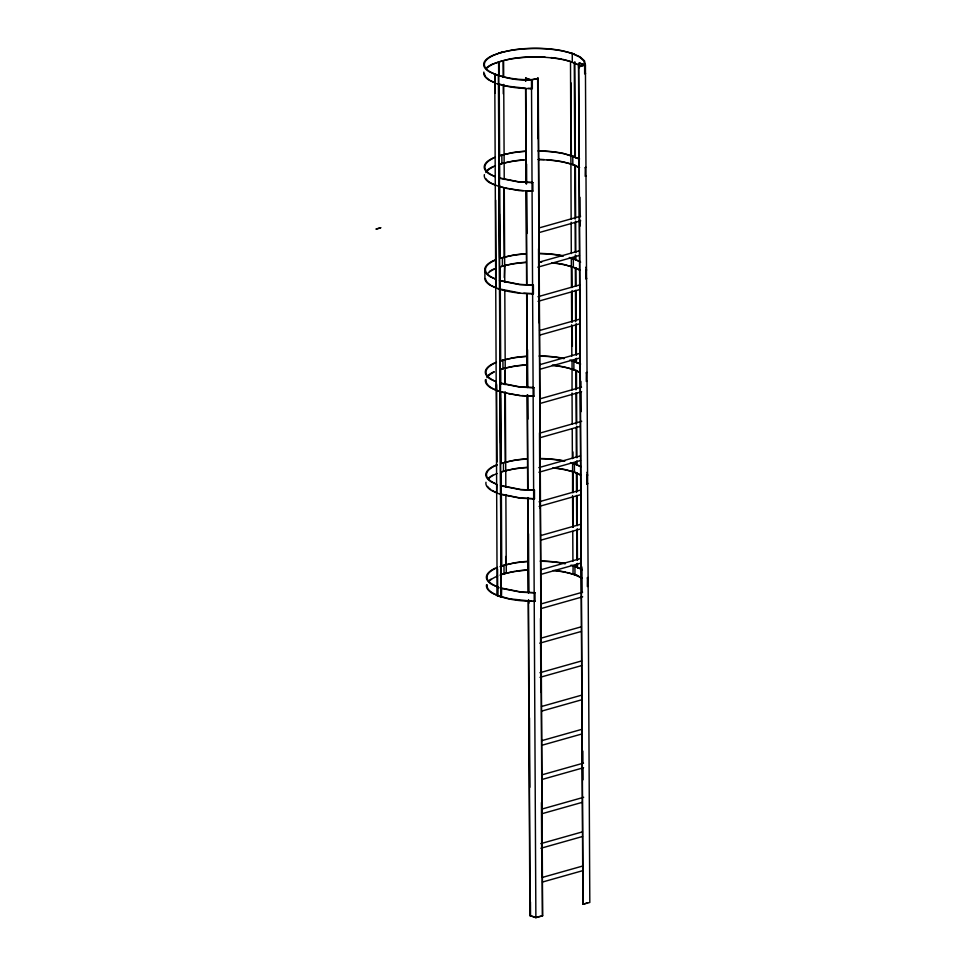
<?xml version="1.0" encoding="UTF-8"?>
<svg xmlns="http://www.w3.org/2000/svg" width="966" height="966" viewBox="0 0 966 966"><rect width="100%" height="100%" fill="white"/><g stroke="black" fill="none" stroke-linecap="round" stroke-linejoin="round"><path stroke-width="1.45" d="M578.429 66.787L584.515 65M584.853 70.784L585.468 73.561L584.804 73.549M586.012 176.102L585.203 176.331L585.299 167.541M585.927 275.878L586.543 278.643L585.734 278.872L585.843 270.094M587.087 381.196L586.277 381.425L586.374 372.635M587.618 483.737L586.809 483.966L587.618 483.737L586.688 479.583M588.161 586.277L587.352 586.507L587.449 577.728M587.63 902.848L582.836 904.285L589.815 902.461L585.42 65.012L584.502 60.846L580.18 56.922L572.741 53.504L562.707 50.812A50.92 15.987 -0.3 0 0 511.895 50.075L500.871 52.454L492.153 55.642A50.92 15.987 -0.3 0 0 489.038 71.617C504.047 78.439 522.087 82.46 538.231 78.343L542.614 915.792L535.876 917.7L529.911 915.611L528.257 600.248M578.453 66.835L585.42 65.012L579.25 62.983L584.515 64.976M495.377 157.204L492.684 158.195A50.92 15.987 -0.3 0 0 489.569 174.17L495.317 176.814M495.425 165.754L492.732 166.744A50.92 15.987 -0.3 0 0 486.9 170.511M495.92 259.757L493.228 260.735A50.92 15.987 -0.3 0 0 490.112 276.711L496.053 279.295M496.452 362.298L493.759 363.288A50.92 15.987 -0.3 0 0 490.643 379.252L496.391 381.896M496.995 464.839L494.302 465.829A50.92 15.987 -0.3 0 0 491.187 481.805L496.922 484.449L496.609 493.095L501.149 494.326M497.526 567.392L494.834 568.37A50.92 15.987 -0.3 0 0 491.718 584.345L499.156 587.775M486.369 67.97A50.92 15.987 -0.3 0 1 492.201 64.191L503.6 60.52L503.684 76.93M498.613 62.078L501.125 597.036L497.14 595.636L494.773 74.261L495.075 93.195M570.459 52.889L574.432 54.277M572.741 53.504L572.246 53.637A50.256 15.782 -0.3 0 0 492.708 55.762A50.256 15.782 -0.3 0 0 518.657 79.309L530.781 79.997M494.411 74.37L498.758 75.662M571.135 219.246L570.508 61.438M570.302 61.486L580.216 65.471M525.54 81.168L525.745 78.101L531.554 79.961L538.231 78.343M496.512 83.595C508.08 87.145 520.312 88.824 532.338 88.558L532.302 80.021M499.422 155.731L512.427 152.616A50.92 15.987 -0.3 0 1 524.997 151.203M499.144 164.16L503.648 162.892M573.285 156.045L572.79 156.19A50.256 15.782 -0.3 0 0 538.219 151.058M498.915 177.829L519.189 181.862L532.834 182.562L532.882 191.111L519.032 190.604L499.337 186.752L499.494 178.142M538.255 150.841A50.92 15.987 -0.3 0 1 563.25 153.352L579.564 158.943M571.401 163.882L575.374 165.271L575.651 218.05M499.531 186.692L489.617 182.707A50.92 15.987 -0.3 0 1 484.364 174.629M499.289 178.203L518.984 182.055L532.834 182.562M585.154 167.782L585.903 167.263M539.028 227.952L580.638 216.191M539.1 232.577L580.711 220.828M499.965 258.272L512.97 255.157A50.92 15.987 -0.3 0 1 525.528 253.744M500.002 266.821L504.675 265.614L504.24 277.508M539.209 262.136L579.383 250.786M537.845 267.171L579.455 255.41M571.486 287.47L571.329 258.031L580.095 261.484M573.816 258.586L573.321 258.731A50.256 15.782 -0.3 0 0 569.36 257.487M499.869 289.293L500.026 280.695M571.329 258.031L575.507 259.371M496.101 287.844L500.074 289.232M499.82 280.744L519.515 284.596L533.377 285.103L533.413 293.652C521.386 293.918 509.154 292.227 497.587 288.677M585.698 270.335L586.495 270.106L585.855 267.232M537.953 296.719L579.564 284.97M538.026 301.344L579.636 289.595M539.559 330.493L579.745 319.142M539.632 335.13L579.817 323.779M500.497 360.825L513.501 357.71A50.92 15.987 -0.3 0 1 526.072 356.285M539.74 364.677L579.914 353.327M539.813 369.302L579.998 357.951M572.029 390.01L572.065 360.523M499.99 382.922L520.263 386.943L533.908 387.656L533.957 396.193L520.106 395.686L500.412 391.834L500.569 383.236M571.872 360.584L576.05 361.912M496.633 390.385L500.605 391.785M572.476 368.964L579.54 372.055M500.364 383.297L520.058 387.149L533.908 387.656M586.229 372.876L586.966 372.357M539.922 398.861L581.532 387.1M539.994 403.486L581.604 391.737M540.103 433.046L581.713 421.285M540.175 437.67L580.349 426.32M501.04 463.366L514.045 460.251A50.92 15.987 -0.3 0 1 526.603 458.838M501.076 471.915L512.668 469.102M538.847 467.629L580.457 455.88M538.919 472.253L580.53 460.504M572.56 492.563L572.609 463.064M500.521 485.463L520.807 489.496L534.452 490.197L534.488 498.746L520.638 498.239L500.943 494.387L501.1 485.777M572.403 463.125L576.581 464.465M573.128 492.624L573.019 471.517L576.992 472.905L577.088 491.006M500.895 485.838L520.589 489.69L534.452 490.197M587.57 475.187L586.773 475.417L587.57 475.187L586.93 472.326M539.028 501.813L580.638 490.052M539.1 506.438L580.711 494.689M540.634 535.587L580.808 524.236M540.706 540.211L580.892 528.861M501.571 565.907L514.576 562.804A50.92 15.987 -0.3 0 1 527.146 561.379M502.417 574.021L504.663 573.393M505.87 494.58L506.293 573.249L501.294 574.347M540.815 569.771L580.989 558.42M540.888 574.396L581.073 563.045M497.659 586.942L497.502 595.539M577.523 575.446L572.983 574.215L573.14 565.617M575.422 566.233L574.927 566.366A50.256 15.782 -0.3 0 0 570.966 565.134M501.487 596.928L501.632 588.33M572.947 565.665L581.713 569.119M497.14 595.636L499.7 596.179A50.256 15.782 -0.3 0 1 488.844 589.924M501.439 588.391L521.133 592.243L534.983 592.75L535.031 601.287C520.396 601.287 504.989 599.765 491.766 592.895A50.92 15.987 -0.3 0 1 486.514 584.804M587.304 577.97L588.04 577.439M540.996 603.955L582.607 592.194M541.069 608.58L582.679 596.819M541.177 638.128L581.351 626.789M539.813 643.163L581.423 631.414M539.922 672.722L581.532 660.961M539.994 677.347L581.604 665.598M541.528 706.496L581.713 695.146M541.612 711.121L581.786 699.77M541.709 740.68L581.882 729.33M541.781 745.305L581.967 733.955M541.89 774.865L583.5 763.104M541.962 779.49L583.573 767.728M542.071 809.037L583.681 797.288M542.143 813.674L582.317 802.323M540.815 843.632L582.426 831.871M540.888 848.257L582.498 836.508M542.421 877.406L582.607 866.055M542.506 882.03L582.679 870.68M529.911 915.611L534.44 916.927M504.844 60.158L511.932 58.612A50.92 15.987 -0.3 0 1 545.102 57.127M503.962 163L512.475 161.165A50.92 15.987 -0.3 0 1 523.608 159.849M504.506 265.553L513.006 263.706A50.92 15.987 -0.3 0 1 525.576 262.293M505.037 368.094L513.55 366.259A50.92 15.987 -0.3 0 1 526.12 364.834M503.6 573.732L514.624 571.341M532.338 88.558L528.124 88.389M532.882 191.111L525.975 190.785M533.377 285.103L519.732 284.402L499.458 280.369M533.413 293.652L523.813 293.181M533.957 396.193L521.652 395.565M534.488 498.746L520.843 498.033M534.983 592.75L521.338 592.037L501.064 588.016M534.258 601.311L535.031 601.287M525.432 88.232L506.909 86.107L498.42 83.825M523.282 190.628L508.925 188.865M532.157 601.19L509.589 598.835L501.113 596.553M519.768 292.952L499.494 288.919M508.514 393.742L520.312 395.492M519.37 497.816L500.569 494.012M562.755 59.349L569.216 61.087M563.299 161.902L571.039 163.979M498.963 186.378L507.452 188.648M572.114 369.072L564.373 366.995A50.92 15.987 -0.3 0 0 552.419 365.22M501.451 391.846L507.102 393.367M572.657 471.613L564.905 469.536A50.92 15.987 -0.3 0 0 554.351 467.906M566.728 572.427L575.47 574.77L581.761 577.668M542.614 915.792L535.744 917.386M584.756 73.307L585.468 73.561M503.383 51.91L498.891 53.178M525.528 78.161L531.493 80.25L535.876 917.7M530.829 88.534L531.542 88.787M531.312 182.538L532.024 182.791M531.36 191.087L532.073 191.34M585.782 269.852L586.495 270.106M585.831 278.401L586.543 278.643M531.855 285.091L532.568 285.332M531.892 293.628L532.616 293.881M504.711 367.986L500.714 369.423L500.799 384.347M532.387 387.632L533.099 387.885M532.435 396.181L533.147 396.422M532.93 490.173L533.643 490.426M532.966 498.722L533.691 498.975M573.55 574.058L576.207 574.987M533.461 592.726L534.174 592.967M533.51 601.263L534.222 601.516M486.997 68.031A50.256 15.782 -0.3 0 1 572.295 62.186L579.624 65.567M494.821 82.81L489.086 80.166A50.92 15.987 -0.3 0 1 483.833 72.076M578.9 159.004L572.79 156.19L572.826 164.727L578.936 167.553M576.159 165.898L579.612 167.492M580.651 262.112L573.321 258.731L573.369 267.28L579.479 270.094M575.555 267.92L580.143 270.033M580.638 364.037L573.852 361.272A50.256 15.782 -0.3 0 0 569.892 360.04M579.974 364.097L573.852 361.272L573.901 369.821L580.011 372.635M498.13 391.23L490.692 387.801A50.92 15.987 -0.3 0 1 485.439 379.723M581.17 466.578L574.396 463.825A50.256 15.782 -0.3 0 0 570.435 462.581M580.506 466.638L574.396 463.825L574.444 472.362L580.554 475.187M576.63 473.002L581.218 475.127M496.971 492.998L491.235 490.342A50.92 15.987 -0.3 0 1 485.983 482.263M582.269 569.747L574.927 566.366L574.975 574.915L582.317 578.296M584.708 64.758L583.85 60.894L579.588 57.018L572.246 53.637L572.295 62.186M584.623 65.241L584.659 73.778M586.857 474.946L586.809 483.966M579.467 62.923L579.491 67.451M579.25 62.983L579.25 67.632M579.95 197.281L580.035 217.012M580.047 220.031L580.083 226.068M580.916 381.365L580.928 387.523M580.977 391.93L581.049 411.673M581.894 566.957L582.003 592.738M582.86 751.053L582.896 763.249M582.945 767.656L582.981 779.852M578.682 66.92L583.066 904.369M578.525 66.726L582.884 904.309M574.83 61.679L575.338 157.76M575.676 221.069L575.833 252.73M575.857 255.749L575.881 260.277M575.917 267.811L576.014 285.912M576.038 290.44L576.195 320.591M576.207 323.61L576.376 355.283M576.388 358.289L576.412 362.818M576.448 370.364L576.545 388.453M576.569 392.981L576.726 423.144M576.75 426.151L576.907 457.824M576.931 460.842L576.956 465.37M577.113 495.522L577.27 525.685M577.282 528.704L577.451 560.365M577.463 563.383L577.487 567.911M574.275 62.887L574.77 156.878M574.818 165.428L575.096 219.137M575.108 222.12L575.265 251.969M575.289 254.952L575.313 259.431M575.446 285.876L575.35 267.968L563.83 264.442A50.92 15.987 -0.3 0 0 551.888 262.667M575.47 290.355L575.639 321.69M575.651 324.673L575.808 354.51M575.833 358.99L575.845 361.972M575.893 370.521L575.99 389.914M576.002 392.896L576.171 424.231M576.183 427.214L576.34 457.063M576.364 461.531L576.388 464.513M576.424 473.062L576.533 492.455M576.545 495.449L576.702 525.287M576.726 529.766L576.883 559.604M576.907 564.084L576.919 567.066M570.978 82.81L571.365 156.371M571.944 267.932L572.053 287.53M572.065 290.549L572.234 322.221M572.258 326.737L572.355 346.347M572.91 451.907L572.947 457.944M573.152 497.152L573.309 527.315M571.148 222.228L571.304 253.563M571.51 291.949L571.667 321.787M571.679 324.769L571.848 356.104M572.041 392.993L572.198 424.328M572.222 428.807L572.379 458.645M572.572 495.546L572.741 526.881M572.766 531.348L572.923 561.198M538.05 78.27L542.433 915.732M537.651 78.27L537.965 138.621M538.545 248.781L538.931 322.716M539.511 432.865L539.897 508.309M540.477 618.469L540.863 692.405M541.443 802.553L541.829 876.488M526.591 164.111L526.687 183.721M526.724 191.268L526.953 233.518M527.557 349.704L527.762 387.438M527.798 394.973L527.919 419.123M528.523 533.8L528.837 592.641M528.873 600.188L528.885 603.207M529.489 717.883L529.851 787.302M530.455 901.978L530.527 915.563M525.745 78.101L525.758 81.12M525.794 88.655L526.289 183.721M526.337 191.268L526.82 284.825M526.868 293.869L527.364 387.426M527.4 394.973L527.895 490.04M527.931 497.575L528.438 592.641M528.474 600.188L530.129 915.551M525.589 88.715L526.084 183.781M526.12 191.328L526.615 284.873M526.663 293.93L527.146 387.487M527.182 395.034L527.69 490.088M527.726 497.635L528.221 592.701M503.733 84.392L504.228 179.483M504.276 188.43L504.759 282.024M504.807 290.971L505.303 384.565M505.339 392.027L505.834 487.118M503.105 60.81L503.189 77.316M503.238 84.827L503.286 93.835M503.781 188.527L504.143 257.898M504.735 371.004L504.807 384.577M504.844 392.111L505.206 461.482M505.701 556.488L505.737 564.023M501.849 155.152L501.897 163.701M502.38 257.705L502.429 266.242M502.924 360.246L502.972 368.795M503.455 462.786L503.503 471.336M503.998 565.339L504.035 573.889M499.108 61.788L499.18 75.215M499.229 84.175L499.603 155.792M499.639 164.341L499.712 177.768M499.76 185.231L500.134 258.333M500.183 266.882L500.255 281.806M500.303 289.257L500.678 360.886M500.835 391.81L501.209 463.426M501.257 471.976L501.33 486.888M501.378 494.35L501.752 565.967M499.41 213.921L499.639 257.656M500.376 397.907L500.605 443.14M498.396 75.759L501.125 597.036M495.643 200.216L496.041 277.81M496.609 384.697L497.007 462.014M497.562 569.034L497.707 595.479M495.848 279.355L495.896 287.904L490.16 285.26A50.92 15.987 -0.3 0 1 484.908 277.17L484.86 268.62M496.391 383.321L496.427 390.445M489.05 580.699A50.92 15.987 -0.3 0 1 491.006 579.129M515.941 571.135A50.92 15.987 -0.3 0 1 527.195 569.928M554.882 570.459A50.92 15.987 -0.3 0 1 565.436 572.077M498.239 587.123A50.256 15.782 -0.3 0 1 495.389 568.491M499.99 566.595A50.256 15.782 -0.3 0 1 527.279 561.584M540.368 561.234A50.256 15.782 -0.3 0 1 565.038 563.709M488.084 588.922A50.256 15.782 -0.3 0 1 487.178 584.816M489.677 580.759A50.256 15.782 -0.3 0 1 497.611 576.062M500.038 575.144A50.256 15.782 -0.3 0 1 527.315 570.133M553.289 570.508A50.256 15.782 -0.3 0 1 574.975 574.915M540.405 561.029A50.92 15.987 -0.3 0 1 565.4 563.54M539.861 458.488A50.92 15.987 -0.3 0 1 564.856 460.987M496.355 484.038A50.256 15.782 -0.3 0 1 497.031 464.972M500.75 463.62A50.256 15.782 -0.3 0 1 526.736 459.043M539.825 458.693A50.256 15.782 -0.3 0 1 564.494 461.168M496.403 492.575A50.256 15.782 -0.3 0 1 491.827 490.257M490.462 489.327A50.256 15.782 -0.3 0 1 487.552 486.381M489.146 478.218A50.256 15.782 -0.3 0 1 497.079 473.521M500.786 472.157A50.256 15.782 -0.3 0 1 526.784 467.58M552.745 467.967A50.256 15.782 -0.3 0 1 574.444 472.362M488.518 478.158A50.92 15.987 -0.3 0 1 492.938 475.091M514.081 468.8A50.92 15.987 -0.3 0 1 526.651 467.387M497.212 390.566A50.256 15.782 -0.3 0 1 486.103 379.723M486.936 377.67A50.256 15.782 -0.3 0 1 494.363 371.946M500.255 369.616A50.256 15.782 -0.3 0 1 526.253 365.039M552.214 365.414A50.256 15.782 -0.3 0 1 573.901 369.821M495.824 381.485A50.256 15.782 -0.3 0 1 494.314 363.397M500.207 361.067A50.256 15.782 -0.3 0 1 526.204 356.49M539.294 356.14A50.256 15.782 -0.3 0 1 563.963 358.615M487.975 375.605A50.92 15.987 -0.3 0 1 493.807 371.825M539.33 355.935A50.92 15.987 -0.3 0 1 564.325 358.446M495.329 287.482A50.256 15.782 -0.3 0 1 491.766 285.767M490.752 285.163A50.256 15.782 -0.3 0 1 485.487 278.558M488.072 273.124A50.256 15.782 -0.3 0 1 496.005 268.427L493.264 269.285A50.92 15.987 -0.3 0 0 489.388 271.494M499.724 267.075A50.256 15.782 -0.3 0 1 525.709 262.498M538.799 262.148A50.256 15.782 -0.3 0 1 541.697 262.209M551.671 262.873A50.256 15.782 -0.3 0 1 573.369 267.28M538.799 253.394A50.92 15.987 -0.3 0 1 562.55 255.652M495.292 278.945A50.256 15.782 -0.3 0 1 495.956 259.89M499.676 258.526A50.256 15.782 -0.3 0 1 525.661 253.949M538.75 253.599A50.256 15.782 -0.3 0 1 563.42 256.075M494.797 184.941A50.256 15.782 -0.3 0 1 485.946 178.734M485.862 172.588A50.256 15.782 -0.3 0 1 493.288 166.852M499.18 164.522A50.256 15.782 -0.3 0 1 525.178 159.945M538.255 159.595A50.256 15.782 -0.3 0 1 572.826 164.727M538.303 159.39A50.92 15.987 -0.3 0 1 544.172 159.583M547.094 159.764A50.92 15.987 -0.3 0 1 562.055 161.66M494.749 176.392A50.256 15.782 -0.3 0 1 493.24 158.303M499.132 155.985A50.256 15.782 -0.3 0 1 525.13 151.396M494.254 82.4A50.256 15.782 -0.3 0 1 490.692 80.673M489.677 80.069A50.256 15.782 -0.3 0 1 486.164 77.195M485.403 76.193A50.256 15.782 -0.3 0 1 484.413 73.464M550.813 57.586A50.92 15.987 -0.3 0 1 561.524 59.107M380.689 227.783L376.185 229.051L380.689 227.783"/></g></svg>
